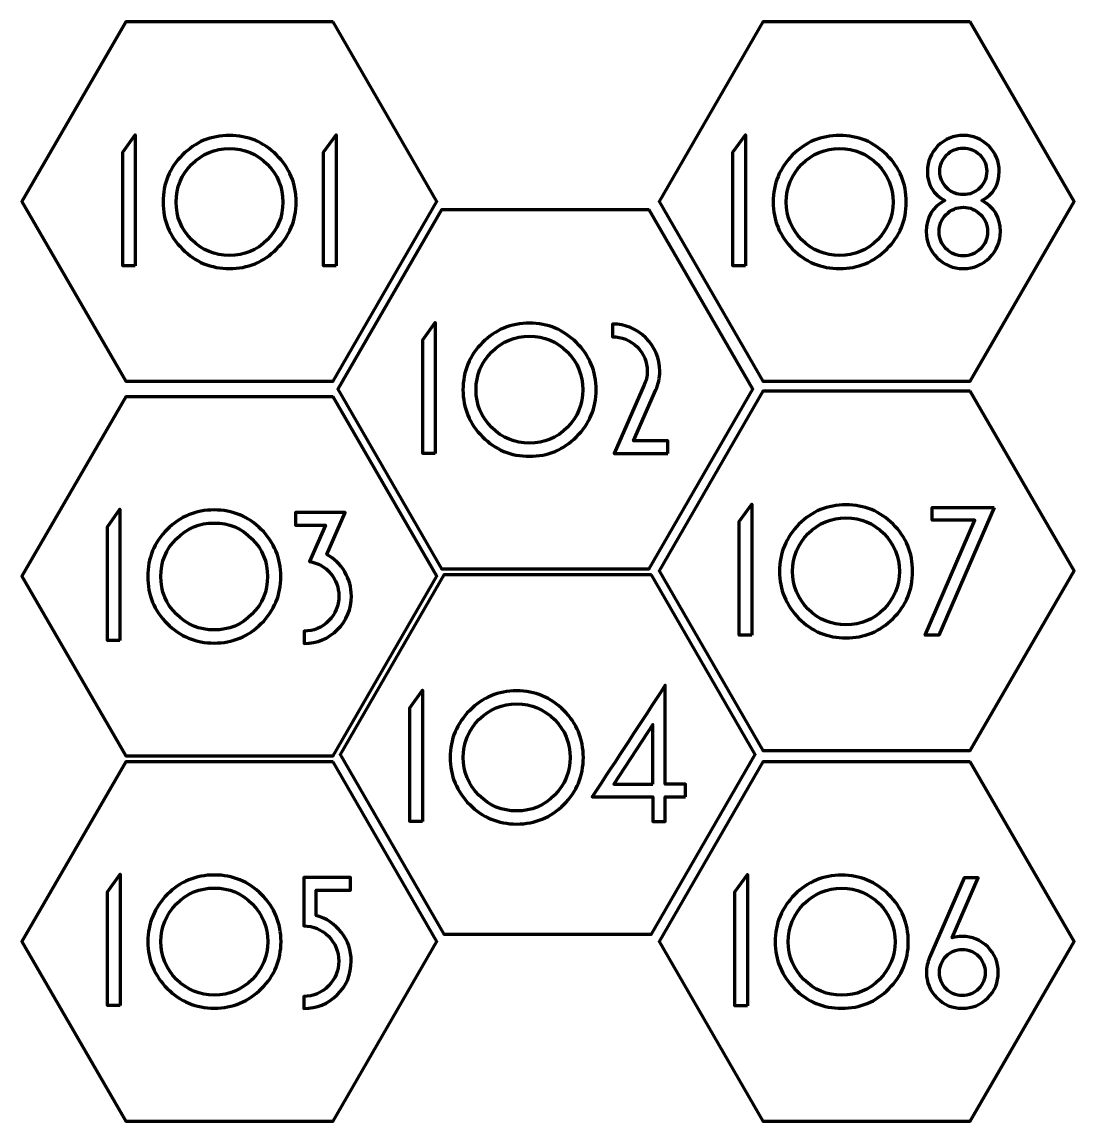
# Model space of a CAD drawing. Header units: inches. Extents: x 269 to 1026, y -294 to 278.
# Drawn here: x 525 to 1026, y -252 to 271 of the extents above; entities that cross this region are included whole.
import ezdxf

# ---------------------------------------------------------------- set-up
doc = ezdxf.new("R2010")
doc.units = ezdxf.units.IN
doc.header["$MEASUREMENT"] = 0
doc.layers.add('Default', color=7, linetype='Continuous')
doc.layers.add('Livello 3', color=7, linetype='Continuous')

# ---------------------------------------------------------------- blocks, each defined once
blk = doc.blocks.new('block 3')
at = {"layer": 'Livello 3', "color": 7, "lineweight": 70}
for points in [[(578.48, 154.93), (572.52, 154.93), (572.52, 209.07), (578.48, 217.43), (578.48, 154.93)], [(674.13, 154.93), (668.18, 154.93), (668.18, 209.07), (674.13, 217.43), (674.13, 154.93)]]:
    blk.add_lwpolyline(points, dxfattribs=at)
for points in [[(655.11, 185.34), (655.11, 176.62), (652.01, 169.17), (645.82, 162.98), (639.63, 156.79), (632.14, 153.69), (623.37, 153.69), (614.6, 153.69), (607.13, 156.79), (600.97, 162.98), (594.81, 169.17), (591.73, 176.62), (591.73, 185.34), (591.73, 194.11), (594.81, 201.59), (600.97, 207.78), (607.13, 213.97), (614.6, 217.07), (623.37, 217.07), (632.14, 217.07), (639.63, 213.97), (645.82, 207.78), (652.01, 201.59), (655.11, 194.11), (655.11, 185.34)], [(648.8, 185.34), (648.8, 192.39), (646.32, 198.4), (641.37, 203.38), (636.42, 208.36), (630.42, 210.85), (623.37, 210.85), (616.38, 210.85), (610.39, 208.36), (605.42, 203.38), (600.44, 198.4), (597.95, 192.39), (597.95, 185.34), (597.95, 178.34), (600.44, 172.36), (605.42, 167.38), (610.39, 162.4), (616.38, 159.91), (623.37, 159.91), (630.42, 159.91), (636.42, 162.4), (641.37, 167.38), (646.32, 172.36), (648.8, 178.34), (648.8, 185.34)]]:
    blk.add_open_spline(points, degree=3, knots=[0, 0, 0, 0, 1, 1, 1, 2, 2, 2, 3, 3, 3, 4, 4, 4, 5, 5, 5, 6, 6, 6, 7, 7, 7, 8, 8, 8, 8], dxfattribs=at)
blk = doc.blocks.new('block 2')
at = {"layer": 'Livello 3'}
blk.add_blockref('block 3', (0, 0), dxfattribs=at)
blk = doc.blocks.new('block 5')
at = {"layer": 'Livello 3', "color": 7, "lineweight": 70}
blk.add_lwpolyline([(721.34, 65.57), (715.38, 65.57), (715.38, 119.71), (721.34, 128.06), (721.34, 65.57)], dxfattribs=at)
for points, knots in [([(797.96, 95.97), (797.96, 87.26), (794.86, 79.81), (788.67, 73.61), (782.48, 67.42), (775, 64.32), (766.23, 64.32), (757.45, 64.32), (749.99, 67.42), (743.83, 73.61), (737.66, 79.81), (734.58, 87.26), (734.58, 95.97), (734.58, 104.74), (737.66, 112.22), (743.83, 118.42), (749.99, 124.61), (757.45, 127.71), (766.23, 127.71), (775, 127.71), (782.48, 124.61), (788.67, 118.42), (794.86, 112.22), (797.96, 104.74), (797.96, 95.97)], [0, 0, 0, 0, 1, 1, 1, 2, 2, 2, 3, 3, 3, 4, 4, 4, 5, 5, 5, 6, 6, 6, 7, 7, 7, 8, 8, 8, 8]), ([(832.19, 65.57), (832.19, 65.57), (806.5, 65.57), (806.5, 65.57), (806.5, 65.57), (820.9, 98.37), (820.9, 98.37), (821.85, 100.27), (822.32, 102.4), (822.32, 104.77), (822.32, 109.28), (820.7, 113.14), (817.45, 116.37), (814.2, 119.6), (810.28, 121.22), (805.7, 121.22), (805.7, 121.22), (805.7, 127.26), (805.7, 127.26), (811.92, 127.26), (817.24, 125.07), (821.65, 120.69), (826.07, 116.3), (828.28, 111), (828.28, 104.77), (828.28, 101.57), (827.65, 98.61), (826.41, 95.88), (826.41, 95.88), (815.83, 71.61), (815.83, 71.61), (815.83, 71.61), (832.19, 71.61), (832.19, 71.61), (832.19, 71.61), (832.19, 65.57), (832.19, 65.57)], [0, 0, 0, 0, 1, 1, 1, 2, 2, 2, 3, 3, 3, 4, 4, 4, 5, 5, 5, 6, 6, 6, 7, 7, 7, 8, 8, 8, 9, 9, 9, 10, 10, 10, 11, 11, 11, 12, 12, 12, 12]), ([(791.65, 95.97), (791.65, 103.02), (789.18, 109.04), (784.23, 114.02), (779.28, 119), (773.28, 121.48), (766.23, 121.48), (759.23, 121.48), (753.25, 119), (748.27, 114.02), (743.29, 109.04), (740.8, 103.02), (740.8, 95.97), (740.8, 88.98), (743.29, 82.99), (748.27, 78.02), (753.25, 73.04), (759.23, 70.55), (766.23, 70.55), (773.28, 70.55), (779.28, 73.04), (784.23, 78.02), (789.18, 82.99), (791.65, 88.98), (791.65, 95.97)], [0, 0, 0, 0, 1, 1, 1, 2, 2, 2, 3, 3, 3, 4, 4, 4, 5, 5, 5, 6, 6, 6, 7, 7, 7, 8, 8, 8, 8])]:
    blk.add_open_spline(points, degree=3, knots=knots, dxfattribs=at)
blk = doc.blocks.new('block 4')
at = {"layer": 'Livello 3'}
blk.add_blockref('block 5', (0, 0), dxfattribs=at)
blk = doc.blocks.new('block 7')
at = {"layer": 'Livello 3', "color": 7, "lineweight": 70}
for points in [[(715.27, -109.54), (709.31, -109.54), (709.31, -55.4), (715.27, -47.05), (715.27, -109.54)], [(824.96, -91.76), (824.96, -63.41), (806.39, -91.76), (824.96, -91.76)]]:
    blk.add_lwpolyline(points, dxfattribs=at)
for points, knots in [([(840.52, -97.81), (840.52, -97.81), (830.92, -97.81), (830.92, -97.81), (830.92, -97.81), (830.92, -109.54), (830.92, -109.54), (830.92, -109.54), (824.96, -109.54), (824.96, -109.54), (824.96, -109.54), (824.96, -97.81), (824.96, -97.81), (824.96, -97.81), (796.16, -97.81), (796.16, -97.81), (807.72, -80.21), (819.3, -62.52), (830.92, -44.74), (830.92, -44.74), (830.92, -91.76), (830.92, -91.76), (830.92, -91.76), (840.52, -91.76), (840.52, -91.76), (840.52, -91.76), (840.52, -97.81), (840.52, -97.81)], [0, 0, 0, 0, 1, 1, 1, 2, 2, 2, 3, 3, 3, 4, 4, 4, 5, 5, 5, 6, 6, 6, 7, 7, 7, 8, 8, 8, 9, 9, 9, 9]), ([(791.89, -79.14), (791.89, -87.85), (788.8, -95.3), (782.61, -101.5), (776.41, -107.69), (768.93, -110.79), (760.16, -110.79), (751.39, -110.79), (743.92, -107.69), (737.76, -101.5), (731.59, -95.3), (728.51, -87.85), (728.51, -79.14), (728.51, -70.37), (731.59, -62.89), (737.76, -56.69), (743.92, -50.5), (751.39, -47.4), (760.16, -47.4), (768.93, -47.4), (776.41, -50.5), (782.61, -56.69), (788.8, -62.89), (791.89, -70.37), (791.89, -79.14)], [0, 0, 0, 0, 1, 1, 1, 2, 2, 2, 3, 3, 3, 4, 4, 4, 5, 5, 5, 6, 6, 6, 7, 7, 7, 8, 8, 8, 8]), ([(785.58, -79.14), (785.58, -72.09), (783.11, -66.07), (778.16, -61.09), (773.21, -56.12), (767.21, -53.63), (760.16, -53.63), (753.17, -53.63), (747.18, -56.12), (742.2, -61.09), (737.22, -66.07), (734.73, -72.09), (734.73, -79.14), (734.73, -86.13), (737.22, -92.12), (742.2, -97.1), (747.18, -102.07), (753.17, -104.56), (760.16, -104.56), (767.21, -104.56), (773.21, -102.07), (778.16, -97.1), (783.11, -92.12), (785.58, -86.13), (785.58, -79.14)], [0, 0, 0, 0, 1, 1, 1, 2, 2, 2, 3, 3, 3, 4, 4, 4, 5, 5, 5, 6, 6, 6, 7, 7, 7, 8, 8, 8, 8])]:
    blk.add_open_spline(points, degree=3, knots=knots, dxfattribs=at)
blk = doc.blocks.new('block 6')
at = {"layer": 'Livello 3'}
blk.add_blockref('block 7', (0, 0), dxfattribs=at)
blk = doc.blocks.new('block 9')
at = {"layer": 'Livello 3', "color": 7, "lineweight": 70}
for points in [[(872.08, -20.92), (866.12, -20.92), (866.12, 33.21), (872.08, 41.57), (872.08, -20.92)], [(987.47, 39.97), (961.24, -20.92), (954.66, -20.92), (978.28, 33.92), (957.95, 33.92), (957.95, 39.97), (987.47, 39.97)]]:
    blk.add_lwpolyline(points, dxfattribs=at)
for points in [[(948.71, 9.48), (948.71, 0.77), (945.61, -6.69), (939.42, -12.88), (933.23, -19.07), (925.74, -22.17), (916.97, -22.17), (908.2, -22.17), (900.73, -19.07), (894.57, -12.88), (888.41, -6.69), (885.33, 0.77), (885.33, 9.48), (885.33, 18.25), (888.41, 25.73), (894.57, 31.92), (900.73, 38.12), (908.2, 41.21), (916.97, 41.21), (925.74, 41.21), (933.23, 38.12), (939.42, 31.92), (945.61, 25.73), (948.71, 18.25), (948.71, 9.48)], [(942.4, 9.48), (942.4, 16.53), (939.92, 22.55), (934.97, 27.52), (930.03, 32.5), (924.02, 34.99), (916.97, 34.99), (909.98, 34.99), (903.99, 32.5), (899.02, 27.52), (894.04, 22.55), (891.55, 16.53), (891.55, 9.48), (891.55, 2.48), (894.04, -3.5), (899.02, -8.48), (903.99, -13.46), (909.98, -15.95), (916.97, -15.95), (924.02, -15.95), (930.03, -13.46), (934.97, -8.48), (939.92, -3.5), (942.4, 2.48), (942.4, 9.48)]]:
    blk.add_open_spline(points, degree=3, knots=[0, 0, 0, 0, 1, 1, 1, 2, 2, 2, 3, 3, 3, 4, 4, 4, 5, 5, 5, 6, 6, 6, 7, 7, 7, 8, 8, 8, 8], dxfattribs=at)
blk = doc.blocks.new('block 8')
at = {"layer": 'Livello 3'}
blk.add_blockref('block 9', (0, 0), dxfattribs=at)
blk = doc.blocks.new('block 11')
at = {"layer": 'Livello 3', "color": 7, "lineweight": 70}
blk.add_lwpolyline([(869.06, 154.93), (863.1, 154.93), (863.1, 209.07), (869.06, 217.43), (869.06, 154.93)], dxfattribs=at)
for points, knots in [([(945.69, 185.34), (945.69, 176.62), (942.59, 169.17), (936.4, 162.98), (930.2, 156.79), (922.72, 153.69), (913.95, 153.69), (905.18, 153.69), (897.71, 156.79), (891.55, 162.98), (885.38, 169.17), (882.3, 176.62), (882.3, 185.34), (882.3, 194.11), (885.38, 201.59), (891.55, 207.78), (897.71, 213.97), (905.18, 217.07), (913.95, 217.07), (922.72, 217.07), (930.2, 213.97), (936.4, 207.78), (942.59, 201.59), (945.69, 194.11), (945.69, 185.34)], [0, 0, 0, 0, 1, 1, 1, 2, 2, 2, 3, 3, 3, 4, 4, 4, 5, 5, 5, 6, 6, 6, 7, 7, 7, 8, 8, 8, 8]), ([(990.49, 171.29), (990.49, 166.43), (988.77, 162.28), (985.33, 158.85), (981.9, 155.41), (977.75, 153.69), (972.89, 153.69), (967.97, 153.69), (963.79, 155.41), (960.35, 158.85), (956.92, 162.28), (955.2, 166.43), (955.2, 171.29), (955.2, 177.99), (958.13, 182.91), (964, 186.05), (958.49, 189.07), (955.73, 193.72), (955.73, 200), (955.73, 204.69), (957.41, 208.7), (960.75, 212.05), (964.1, 215.4), (968.15, 217.07), (972.89, 217.07), (977.57, 217.07), (981.58, 215.4), (984.93, 212.05), (988.28, 208.7), (989.96, 204.69), (989.96, 200), (989.96, 193.72), (987.2, 189.07), (981.69, 186.05), (987.56, 182.91), (990.49, 177.99), (990.49, 171.29)], [0, 0, 0, 0, 1, 1, 1, 2, 2, 2, 3, 3, 3, 4, 4, 4, 5, 5, 5, 6, 6, 6, 7, 7, 7, 8, 8, 8, 9, 9, 9, 10, 10, 10, 11, 11, 11, 12, 12, 12, 12]), ([(939.37, 185.34), (939.37, 192.39), (936.9, 198.4), (931.95, 203.38), (927, 208.36), (921, 210.85), (913.95, 210.85), (906.96, 210.85), (900.97, 208.36), (895.99, 203.38), (891.02, 198.4), (888.53, 192.39), (888.53, 185.34), (888.53, 178.34), (891.02, 172.36), (895.99, 167.38), (900.97, 162.4), (906.96, 159.91), (913.95, 159.91), (921, 159.91), (927, 162.4), (931.95, 167.38), (936.9, 172.36), (939.37, 178.34), (939.37, 185.34)], [0, 0, 0, 0, 1, 1, 1, 2, 2, 2, 3, 3, 3, 4, 4, 4, 5, 5, 5, 6, 6, 6, 7, 7, 7, 8, 8, 8, 8]), ([(984, 200), (984, 203.03), (982.9, 205.62), (980.7, 207.78), (978.5, 209.95), (975.88, 211.03), (972.84, 211.03), (969.75, 211.03), (967.12, 209.95), (964.94, 207.78), (962.77, 205.62), (961.69, 203.03), (961.69, 200), (961.69, 196.92), (962.77, 194.3), (964.94, 192.14), (967.12, 189.97), (969.75, 188.89), (972.84, 188.89), (975.88, 188.89), (978.5, 189.97), (980.7, 192.14), (982.9, 194.3), (984, 196.92), (984, 200)], [0, 0, 0, 0, 1, 1, 1, 2, 2, 2, 3, 3, 3, 4, 4, 4, 5, 5, 5, 6, 6, 6, 7, 7, 7, 8, 8, 8, 8]), ([(984.36, 171.25), (984.36, 174.46), (983.23, 177.19), (980.98, 179.46), (978.72, 181.72), (976.03, 182.85), (972.89, 182.85), (969.69, 182.85), (966.96, 181.72), (964.71, 179.46), (962.46, 177.19), (961.33, 174.46), (961.33, 171.25), (961.33, 168.09), (962.46, 165.39), (964.71, 163.13), (966.96, 160.86), (969.69, 159.74), (972.89, 159.74), (976.03, 159.74), (978.72, 160.86), (980.98, 163.13), (983.23, 165.39), (984.36, 168.09), (984.36, 171.25)], [0, 0, 0, 0, 1, 1, 1, 2, 2, 2, 3, 3, 3, 4, 4, 4, 5, 5, 5, 6, 6, 6, 7, 7, 7, 8, 8, 8, 8])]:
    blk.add_open_spline(points, degree=3, knots=knots, dxfattribs=at)
blk = doc.blocks.new('block 10')
at = {"layer": 'Livello 3'}
blk.add_blockref('block 11', (0, 0), dxfattribs=at)
blk = doc.blocks.new('block 13')
at = {"layer": 'Livello 3', "color": 7, "lineweight": 70}
blk.add_lwpolyline([(870.04, -197.29), (864.08, -197.29), (864.08, -143.16), (870.04, -134.8), (870.04, -197.29)], dxfattribs=at)
for points, knots in [([(946.66, -166.89), (946.66, -175.6), (943.57, -183.06), (937.37, -189.25), (931.18, -195.44), (923.7, -198.54), (914.93, -198.54), (906.16, -198.54), (898.69, -195.44), (892.53, -189.25), (886.36, -183.06), (883.28, -175.6), (883.28, -166.89), (883.28, -158.12), (886.36, -150.64), (892.53, -144.44), (898.69, -138.25), (906.16, -135.16), (914.93, -135.16), (923.7, -135.16), (931.18, -138.25), (937.37, -144.44), (943.57, -150.64), (946.66, -158.12), (946.66, -166.89)], [0, 0, 0, 0, 1, 1, 1, 2, 2, 2, 3, 3, 3, 4, 4, 4, 5, 5, 5, 6, 6, 6, 7, 7, 7, 8, 8, 8, 8]), ([(989.51, -181.47), (989.51, -186.21), (987.84, -190.24), (984.49, -193.56), (981.14, -196.88), (977.1, -198.54), (972.35, -198.54), (967.67, -198.54), (963.66, -196.88), (960.31, -193.56), (956.96, -190.24), (955.29, -186.21), (955.29, -181.47), (955.29, -179.1), (955.79, -176.73), (956.8, -174.36), (956.8, -174.36), (973.24, -136.4), (973.24, -136.4), (973.24, -136.4), (979.93, -136.4), (979.93, -136.4), (979.93, -136.4), (967.53, -165.01), (967.53, -165.01), (969.07, -164.55), (970.68, -164.31), (972.34, -164.31), (977.08, -164.31), (981.13, -165.99), (984.48, -169.34), (987.84, -172.68), (989.51, -176.73), (989.51, -181.47)], [0, 0, 0, 0, 1, 1, 1, 2, 2, 2, 3, 3, 3, 4, 4, 4, 5, 5, 5, 6, 6, 6, 7, 7, 7, 8, 8, 8, 9, 9, 9, 10, 10, 10, 11, 11, 11, 11]), ([(940.35, -166.89), (940.35, -159.84), (937.88, -153.82), (932.93, -148.85), (927.98, -143.87), (921.98, -141.38), (914.93, -141.38), (907.93, -141.38), (901.95, -143.87), (896.97, -148.85), (891.99, -153.82), (889.5, -159.84), (889.5, -166.89), (889.5, -173.88), (891.99, -179.87), (896.97, -184.85), (901.95, -189.83), (907.93, -192.32), (914.93, -192.32), (921.98, -192.32), (927.98, -189.83), (932.93, -184.85), (937.88, -179.87), (940.35, -173.88), (940.35, -166.89)], [0, 0, 0, 0, 1, 1, 1, 2, 2, 2, 3, 3, 3, 4, 4, 4, 5, 5, 5, 6, 6, 6, 7, 7, 7, 8, 8, 8, 8]), ([(983.29, -181.51), (983.29, -178.48), (982.22, -175.89), (980.09, -173.75), (977.95, -171.61), (975.38, -170.54), (972.35, -170.54), (969.39, -170.54), (966.84, -171.61), (964.71, -173.75), (962.58, -175.89), (961.51, -178.48), (961.51, -181.51), (961.51, -184.55), (962.58, -187.14), (964.71, -189.28), (966.84, -191.42), (969.39, -192.49), (972.35, -192.49), (975.38, -192.49), (977.95, -191.42), (980.09, -189.28), (982.22, -187.14), (983.29, -184.55), (983.29, -181.51)], [0, 0, 0, 0, 1, 1, 1, 2, 2, 2, 3, 3, 3, 4, 4, 4, 5, 5, 5, 6, 6, 6, 7, 7, 7, 8, 8, 8, 8])]:
    blk.add_open_spline(points, degree=3, knots=knots, dxfattribs=at)
blk = doc.blocks.new('block 12')
at = {"layer": 'Livello 3'}
blk.add_blockref('block 13', (0, 0), dxfattribs=at)
blk = doc.blocks.new('block 15')
at = {"layer": 'Livello 3', "color": 7, "lineweight": 70}
blk.add_lwpolyline([(571.28, -197.2), (565.32, -197.2), (565.32, -143.07), (571.28, -134.71), (571.28, -197.2)], dxfattribs=at)
for points, knots in [([(647.91, -166.8), (647.91, -175.51), (644.81, -182.97), (638.62, -189.16), (632.42, -195.35), (624.94, -198.45), (616.17, -198.45), (607.4, -198.45), (599.93, -195.35), (593.77, -189.16), (587.6, -182.97), (584.52, -175.51), (584.52, -166.8), (584.52, -158.03), (587.6, -150.55), (593.77, -144.36), (599.93, -138.16), (607.4, -135.07), (616.17, -135.07), (624.94, -135.07), (632.42, -138.16), (638.62, -144.36), (644.81, -150.55), (647.91, -158.03), (647.91, -166.8)], [0, 0, 0, 0, 1, 1, 1, 2, 2, 2, 3, 3, 3, 4, 4, 4, 5, 5, 5, 6, 6, 6, 7, 7, 7, 8, 8, 8, 8]), ([(641.6, -166.8), (641.6, -159.75), (639.12, -153.73), (634.17, -148.76), (629.22, -143.78), (623.22, -141.29), (616.17, -141.29), (609.18, -141.29), (603.19, -143.78), (598.21, -148.76), (593.24, -153.73), (590.75, -159.75), (590.75, -166.8), (590.75, -173.8), (593.24, -179.78), (598.21, -184.76), (603.19, -189.74), (609.18, -192.23), (616.17, -192.23), (623.22, -192.23), (629.22, -189.74), (634.17, -184.76), (639.12, -179.78), (641.6, -173.8), (641.6, -166.8)], [0, 0, 0, 0, 1, 1, 1, 2, 2, 2, 3, 3, 3, 4, 4, 4, 5, 5, 5, 6, 6, 6, 7, 7, 7, 8, 8, 8, 8]), ([(681.33, -176.05), (681.33, -182.33), (679.12, -187.66), (674.71, -192.05), (670.29, -196.43), (664.98, -198.63), (658.75, -198.63), (658.75, -198.63), (658.75, -192.85), (658.75, -192.85), (663.35, -192.85), (667.27, -191.2), (670.51, -187.91), (673.75, -184.63), (675.38, -180.67), (675.38, -176.05), (675.38, -171.48), (673.75, -167.56), (670.51, -164.27), (667.27, -160.98), (663.35, -159.34), (658.75, -159.34), (658.75, -159.34), (658.75, -136.31), (658.75, -136.31), (658.75, -136.31), (680.98, -136.31), (680.98, -136.31), (680.98, -136.31), (680.98, -142.36), (680.98, -142.36), (680.98, -142.36), (664.71, -142.36), (664.71, -142.36), (664.71, -142.36), (664.71, -154.36), (664.71, -154.36), (669.59, -155.72), (673.59, -158.42), (676.68, -162.45), (679.78, -166.48), (681.33, -171.01), (681.33, -176.05)], [0, 0, 0, 0, 1, 1, 1, 2, 2, 2, 3, 3, 3, 4, 4, 4, 5, 5, 5, 6, 6, 6, 7, 7, 7, 8, 8, 8, 9, 9, 9, 10, 10, 10, 11, 11, 11, 12, 12, 12, 13, 13, 13, 14, 14, 14, 14])]:
    blk.add_open_spline(points, degree=3, knots=knots, dxfattribs=at)
blk = doc.blocks.new('block 14')
at = {"layer": 'Livello 3'}
blk.add_blockref('block 15', (0, 0), dxfattribs=at)
blk = doc.blocks.new('block 17')
at = {"layer": 'Livello 3', "color": 7, "lineweight": 70}
blk.add_lwpolyline([(571.19, -23.38), (565.24, -23.38), (565.24, 30.76), (571.19, 39.11), (571.19, -23.38)], dxfattribs=at)
for points, knots in [([(647.82, 7.02), (647.82, -1.69), (644.72, -9.14), (638.53, -15.34), (632.33, -21.53), (624.85, -24.63), (616.08, -24.63), (607.31, -24.63), (599.84, -21.53), (593.68, -15.34), (587.52, -9.14), (584.44, -1.69), (584.44, 7.02), (584.44, 15.79), (587.52, 23.27), (593.68, 29.47), (599.84, 35.66), (607.31, 38.76), (616.08, 38.76), (624.85, 38.76), (632.33, 35.66), (638.53, 29.47), (644.72, 23.27), (647.82, 15.79), (647.82, 7.02)], [0, 0, 0, 0, 1, 1, 1, 2, 2, 2, 3, 3, 3, 4, 4, 4, 5, 5, 5, 6, 6, 6, 7, 7, 7, 8, 8, 8, 8]), ([(681.42, -2.23), (681.42, -8.51), (679.23, -13.84), (674.84, -18.23), (670.46, -22.61), (665.15, -24.8), (658.93, -24.8), (658.93, -24.8), (658.93, -18.94), (658.93, -18.94), (663.47, -18.94), (667.36, -17.31), (670.6, -14.05), (673.84, -10.79), (675.46, -6.85), (675.46, -2.22), (675.46, 1.81), (674.14, 5.39), (671.49, 8.53), (668.84, 11.67), (665.51, 13.54), (661.51, 14.13), (661.51, 14.13), (669.15, 31.47), (669.15, 31.47), (669.15, 31.47), (654.75, 31.47), (654.75, 31.47), (654.75, 31.47), (654.75, 37.51), (654.75, 37.51), (654.75, 37.51), (678.52, 37.51), (678.52, 37.51), (678.52, 37.51), (669.7, 17.51), (669.7, 17.51), (673.31, 15.55), (676.17, 12.79), (678.27, 9.24), (680.37, 5.68), (681.42, 1.86), (681.42, -2.23)], [0, 0, 0, 0, 1, 1, 1, 2, 2, 2, 3, 3, 3, 4, 4, 4, 5, 5, 5, 6, 6, 6, 7, 7, 7, 8, 8, 8, 9, 9, 9, 10, 10, 10, 11, 11, 11, 12, 12, 12, 13, 13, 13, 14, 14, 14, 14]), ([(641.51, 7.02), (641.51, 14.07), (639.03, 20.09), (634.08, 25.07), (629.13, 30.05), (623.13, 32.53), (616.08, 32.53), (609.09, 32.53), (603.1, 30.05), (598.13, 25.07), (593.15, 20.09), (590.66, 14.07), (590.66, 7.02), (590.66, 0.03), (593.15, -5.96), (598.13, -10.94), (603.1, -15.91), (609.09, -18.4), (616.08, -18.4), (623.13, -18.4), (629.13, -15.91), (634.08, -10.94), (639.03, -5.96), (641.51, 0.03), (641.51, 7.02)], [0, 0, 0, 0, 1, 1, 1, 2, 2, 2, 3, 3, 3, 4, 4, 4, 5, 5, 5, 6, 6, 6, 7, 7, 7, 8, 8, 8, 8])]:
    blk.add_open_spline(points, degree=3, knots=knots, dxfattribs=at)
blk = doc.blocks.new('block 16')
at = {"layer": 'Livello 3'}
blk.add_blockref('block 17', (0, 0), dxfattribs=at)

msp = doc.modelspace()

# ---------------------------------------------------------------- linework, layer by layer
at = {"layer": 'Default', "color": 7, "lineweight": 70}
for points in [[(672.71, 271.1), (573.94, 271.1), (524.55, 185.56), (573.94, 100.02), (672.71, 100.02), (722.1, 185.56), (672.71, 271.1)], [(976.18, 271.1), (877.41, 271.1), (828.02, 185.56), (877.41, 100.02), (976.18, 100.02), (1025.57, 185.56), (976.18, 271.1)], [(823.17, 181.73), (724.4, 181.73), (675.01, 96.19), (724.4, 10.65), (823.17, 10.65), (872.56, 96.19), (823.17, 181.73)], [(976.18, 95.24), (877.41, 95.24), (828.02, 9.7), (877.41, -75.84), (976.18, -75.84), (1025.57, 9.7), (976.18, 95.24)], [(672.71, 92.69), (573.94, 92.69), (524.55, 7.15), (573.94, -78.39), (672.71, -78.39), (722.1, 7.15), (672.71, 92.69)], [(824.3, 7.78), (725.53, 7.78), (676.14, -77.76), (725.53, -163.3), (824.3, -163.3), (873.69, -77.76), (824.3, 7.78)], [(672.71, -81.13), (573.94, -81.13), (524.55, -166.67), (573.94, -252.21), (672.71, -252.21), (722.1, -166.67), (672.71, -81.13)], [(976.18, -81.13), (877.41, -81.13), (828.02, -166.67), (877.41, -252.21), (976.18, -252.21), (1025.57, -166.67), (976.18, -81.13)]]:
    msp.add_lwpolyline(points, dxfattribs=at)

# ---------------------------------------------------------------- block references
at = {"layer": 'Livello 3'}
for name in ['block 2', 'block 10', 'block 4', 'block 16', 'block 8', 'block 6', 'block 14', 'block 12']:
    msp.add_blockref(name, (0, 0), dxfattribs=at)

doc.saveas('drawing.dxf')
